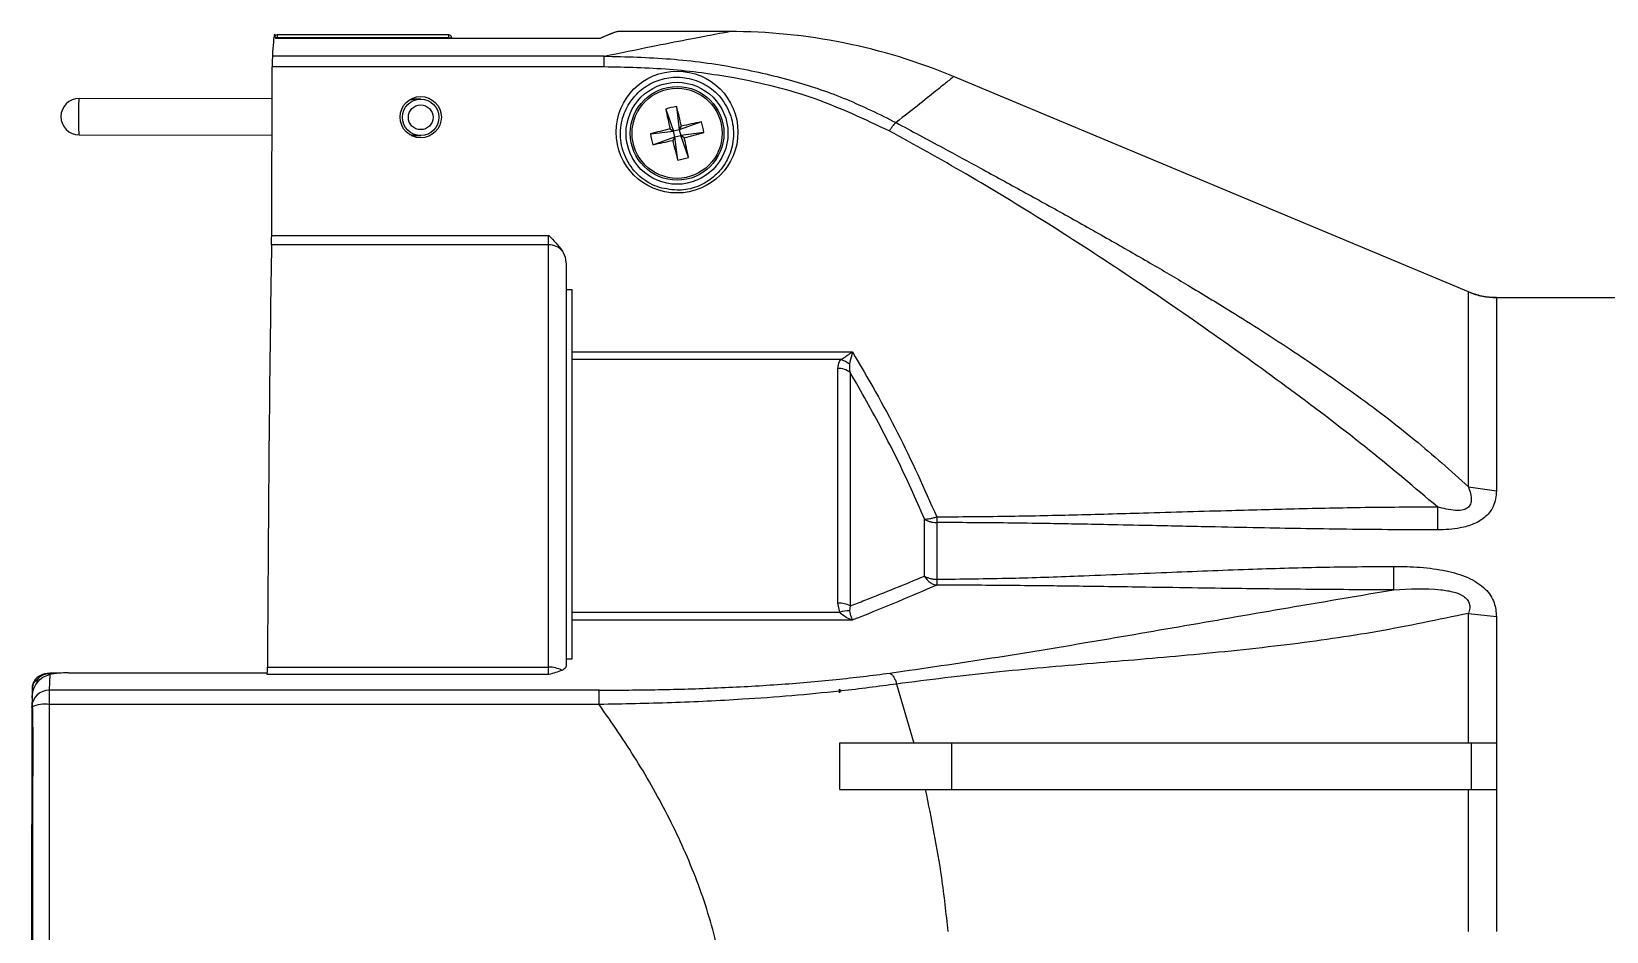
# Model space of a CAD drawing. Extents: x 12.3 to 108.7, y 1.1 to 80.4.
# Drawn here: x 63.91 to 69.33, y 33.1 to 36.19 of the extents above; entities that cross this region are included whole.
import ezdxf

# ---------------------------------------------------------------- set-up
doc = ezdxf.new("R2010")
doc.units = 0
doc.header["$MEASUREMENT"] = 0
doc.layers.add('OBJECT', color=7, linetype='CONTINUOUS')

msp = doc.modelspace()

# ---------------------------------------------------------------- linework, layer by layer
at = {"layer": 'OBJECT'}
for p, q in [((66.3127, 36.192), (65.9321, 36.192)), ((64.7578, 36.1705), (64.7521, 36.1705)), ((65.8687, 36.168), (64.7526, 36.168)), ((65.3481, 36.1805), (64.7578, 36.1805)), ((64.7578, 36.1805), (64.7578, 36.1705)), ((65.3481, 36.1705), (64.7578, 36.1705)), ((64.7578, 36.1705), (64.7578, 36.168)), ((65.3481, 36.1705), (65.3481, 36.1805)), ((65.3481, 36.1705), (65.3581, 36.1705)), ((65.3481, 36.168), (65.3481, 36.1705)), ((65.3581, 36.1705), (65.3581, 36.168)), ((65.882, 36.1071), (64.7414, 36.1071)), ((65.882, 36.0702), (65.882, 36.1071)), ((64.7389, 35.4907), (64.741, 36.0702)), ((65.882, 36.0702), (64.741, 36.0702)), ((68.8552, 35.2964), (67.0846, 36.0371)), ((64.7406, 35.9605), (64.0766, 35.9617)), ((65.2516, 35.9595), (65.217, 35.9596)), ((66.0943, 35.9253), (66.1212, 35.8497)), ((66.1313, 35.9341), (66.1411, 35.8544)), ((66.2168, 35.8813), (66.1411, 35.8544)), ((66.1411, 35.8544), (66.1486, 35.8665)), ((64.0764, 35.8367), (64.7401, 35.8355)), ((65.2186, 35.8346), (65.2514, 35.8345)), ((66.0415, 35.8398), (66.1212, 35.8497)), ((66.0502, 35.8028), (66.1259, 35.8297)), ((66.109, 35.8572), (66.1212, 35.8497)), ((66.1259, 35.8297), (66.1184, 35.8175)), ((66.1411, 35.8544), (66.1212, 35.8497)), ((66.1259, 35.8297), (66.1212, 35.8497)), ((66.1259, 35.8297), (66.1459, 35.8344)), ((66.1357, 35.75), (66.1259, 35.8297)), ((66.1411, 35.8544), (66.1459, 35.8344)), ((66.2256, 35.8443), (66.1459, 35.8344)), ((66.158, 35.8269), (66.1459, 35.8344)), ((66.1728, 35.7588), (66.1459, 35.8344)), ((64.7389, 35.4907), (65.6915, 35.4907)), ((65.6915, 35.4585), (65.6915, 35.4907)), ((65.6915, 35.4585), (64.7387, 35.4585)), ((65.6915, 34.0061), (65.6915, 35.4585)), ((65.7515, 35.3874), (65.7515, 34.0101)), ((65.7515, 35.305), (65.7711, 35.305)), ((65.7711, 35.305), (65.7711, 35.091)), ((68.9517, 35.277), (73.2105, 35.277)), ((65.7711, 35.091), (66.7364, 35.091)), ((65.7711, 35.091), (65.7711, 35.0639)), ((66.697, 35.0639), (65.7711, 35.0639)), ((65.7711, 35.0639), (65.7711, 34.1947)), ((66.6867, 34.2264), (66.6867, 35.0336)), ((66.7291, 35.0192), (66.7291, 34.2171)), ((68.8552, 34.6267), (68.9517, 34.6123)), ((66.9839, 34.3195), (66.9839, 34.5157)), ((67.0264, 34.5034), (67.0264, 34.3085)), ((65.7711, 34.1947), (66.6929, 34.1947)), ((65.7711, 34.1947), (65.7711, 34.1682)), ((66.6929, 34.1947), (66.6867, 34.2264)), ((66.7291, 34.2171), (66.7269, 34.1994)), ((68.8552, 34.191), (68.9517, 34.1798)), ((65.7711, 34.1682), (65.7711, 34.0341)), ((66.7364, 34.1682), (65.7711, 34.1682)), ((65.7711, 34.0341), (65.7515, 34.0341)), ((63.9755, 33.9808), (63.9738, 33.9268)), ((64.0119, 33.9855), (63.9756, 33.9855)), ((63.9756, 33.9832), (63.9756, 33.9855)), ((63.9901, 33.9832), (63.9756, 33.9832)), ((64.0398, 33.9865), (64.0708, 33.9865)), ((64.0708, 33.9865), (64.724, 33.9865)), ((65.6915, 33.9803), (64.7238, 33.9803)), ((64.7241, 34.0061), (65.6915, 34.0061)), ((65.6915, 33.9803), (65.6915, 34.0061)), ((63.9159, 33.9348), (63.9147, 33.8996)), ((63.9159, 33.9369), (63.9148, 33.9015)), ((63.9173, 33.7995), (63.9159, 33.9348)), ((63.9307, 33.9611), (63.9308, 33.9499)), ((65.8654, 33.9268), (63.9738, 33.9268)), ((63.9738, 33.9268), (63.9738, 33.8778)), ((65.8654, 33.8778), (65.8654, 33.9268)), ((66.6919, 33.9234), (66.6919, 33.9302)), ((66.6936, 33.9236), (66.6919, 33.9182)), ((66.6919, 33.9182), (66.6919, 33.9234)), ((66.8885, 33.9481), (66.9482, 33.745)), ((63.9148, 33.9015), (63.9138, 33.8708)), ((63.9138, 33.8689), (63.9138, 33.8708)), ((65.8654, 33.8778), (63.9738, 33.8778)), ((66.6926, 33.745), (66.6926, 33.585)), ((67.0779, 33.585), (67.0779, 33.745)), ((68.8659, 33.745), (67.0779, 33.745)), ((68.8659, 33.585), (68.8659, 33.745)), ((68.9526, 33.745), (68.8659, 33.745)), ((68.9526, 33.585), (68.9526, 33.745)), ((67.0779, 33.585), (68.8659, 33.585)), ((68.8659, 33.585), (68.9526, 33.585))]:
    msp.add_line(p, q, dxfattribs=at)
at = {"layer": 'OBJECT', "flags": 128}
msp.add_lwpolyline([(65.3581, 36.1705), (65.3579, 36.1724), (65.3577, 36.1735)], dxfattribs=at)
at = {"layer": 'OBJECT'}
for centre, radius in [((66.1331, 35.842), 0.1753), ((66.1335, 35.842), 0.161), ((66.1335, 35.842), 0.1549), ((65.2515, 35.897), 0.0625), ((65.2515, 35.897), 0.0425)]:
    msp.add_circle(centre, radius, dxfattribs=at)
for centre, radius, start, end in [((66.3127, 34.192), 2, 67.2993, 90), ((64.7578, 36.1705), 0.01, 90, 138.0074), ((65.3481, 36.1705), 0.01, 17.9456, 90), ((64.0765, 35.8992), 0.0625, 89.8948, 269.8948), ((66.2039, 35.5444), 0.3964, 100.5597, 106.0623), ((68.8094, 36.4774), 2.7707, 191.4939, 192.9361), ((63.4595, 35.2117), 2.7677, 13.6853, 15.1291), ((66.7685, 33.1679), 2.7689, 101.4931, 102.9363), ((65.8355, 35.7715), 0.3968, 10.5621, 16.0592), ((66.7639, 33.1678), 2.7679, 103.6853, 105.129), ((66.4315, 35.9125), 0.3967, 190.5619, 196.0594), ((65.4992, 38.5131), 2.7657, 281.4923, 282.9371), ((68.8105, 36.4731), 2.7708, 193.6861, 195.1283), ((65.5035, 38.5147), 2.7664, 283.6849, 285.1294), ((63.4644, 35.2081), 2.7638, 11.492, 12.9378), ((66.0631, 36.1398), 0.3965, 280.5603, 286.0609), ((65.6922, 35.3962), 0.0623, 41.8589, 90.6018), ((66.6759, 34.9909), 0.076, 48.501, 73.8476), ((66.6875, 34.9661), 0.0675, 51.9757, 90.7407), ((66.6885, 34.1342), 0.0923, 63.9177, 91.151), ((66.7215, 34.1143), 0.0854, 86.3733, 109.568), ((65.694, 33.9179), 0.0882, 60.5903, 91.5828), ((63.9726, 33.8679), 0.0589, 88.8548, 177.1826), ((63.9281, 33.9544), 0.00713, 68.5414, 153.9583), ((63.9588, 33.772), 0.1068, 81.9412, 114.9217)]:
    msp.add_arc(centre, radius, start, end, dxfattribs=at)
for centre, major_axis, ratio, start_param, end_param in [((52.0756, 28.192), (13.859, 7.9991), 0.008726, 0.017617, 0.092694), ((52.0756, 28.192), (13.859, 7.9991), 0.008726, 0.015117, 0.092694), ((64.7515, 28.192), (0, 8), 0.008727, 0.046327, 0.145808), ((64.7418, 28.192), (0, 8), 0.017455, 6.205608, 6.236858), ((65.3506, 28.192), (0, 7.99), 0.017455, 6.22385, 6.229342), ((64.7414, 36.0478), (0, 0.06), 0.008727, 0.145808, 1.188482), ((64.0765, 35.8992), (0.0001, 0.0625), 0.04, 0, 3.141593), ((65.2515, 35.897), (0.1225, -0.0002), 0.510204, 1.570796, 1.905027), ((65.2515, 35.897), (0.1225, -0.0002), 0.510204, 4.395712, 4.712389), ((64.7384, 35.5131), (0, 0.06), 0.008727, 3.56994, 4.330075), ((64.7527, 31.9336), (0, 3.875), 0.008727, 0.428347, 1.006477), ((63.9759, 33.9365), (0.06, -0.0008), 0.810155, 1.585982, 2.709335), ((63.9759, 33.9442), (0.05, -0.0006), 0.779289, 1.585825, 2.709178), ((64.0392, 33.9462), (0.125, 0.0002), 0.322451, 1.565539, 2.105527), ((64.7237, 34.0382), (0, 0.06), 0.008727, 3.40879, 4.148069), ((63.9823, 32.692), (0, 7.94), 0.008727, 1.422025, 1.719567), ((64.0423, 32.692), (0, 8), 0.008661, 1.422025, 1.719567), ((63.943, 32.692), (0, 3.15), 0.008727, 1.211529, 1.930063)]:
    msp.add_ellipse(centre, major_axis=major_axis, ratio=ratio, start_param=start_param, end_param=end_param, dxfattribs=at)
for centre, major_axis in [((66.1331, 35.8462), (0, 0.2095)), ((65.2515, 35.8975), (0, 0.071))]:
    msp.add_ellipse(centre, major_axis=major_axis, ratio=0.999975, dxfattribs=at)
for points, knots in [([(65.882, 36.1071), (65.9381, 36.1187), (66.0441, 36.1405), (66.1713, 36.1653), (66.2547, 36.1812), (66.3003, 36.1897), (66.3123, 36.1919), (66.3127, 36.192), (66.3127, 36.192)], [0, 0, 0, 0, 0.240479, 0.45473, 0.672309, 0.824146, 0.978337, 1, 1, 1, 1]), ([(65.882, 36.1071), (65.9581, 36.1053), (66.1109, 36.1017), (66.3311, 36.0721), (66.5338, 36.0246), (66.7184, 35.9624), (66.8302, 35.9069), (66.8865, 35.879)], [0, 0, 0, 0, 0.218089, 0.438108, 0.636555, 0.817194, 1, 1, 1, 1]), ([(66.8633, 35.8499), (66.7794, 35.8896), (66.6091, 35.9701), (66.3509, 36.0325), (66.1069, 36.0654), (65.9572, 36.0686), (65.882, 36.0702)], [0, 0, 0, 0, 0.2762004, 0.5603855, 0.7791052, 1, 1, 1, 1]), ([(66.1331, 35.6461), (66.1431, 35.6466), (66.1734, 35.648), (66.2223, 35.6644), (66.2724, 35.7003), (66.3099, 35.7514), (66.3298, 35.8148), (66.3269, 35.8845), (66.2987, 35.9507), (66.2486, 36.0023), (66.1858, 36.0317), (66.1207, 36.038), (66.06, 36.0242), (66.0072, 35.993), (65.9657, 35.9461), (65.94, 35.8859), (65.9357, 35.8172), (65.9566, 35.7487), (66.0011, 35.6922), (66.0627, 35.6536), (66.1097, 35.6486), (66.1331, 35.6461)], [0, 0, 0, 0, 0.023683, 0.07154, 0.119921, 0.171513, 0.227315, 0.286824, 0.3477, 0.406484, 0.460657, 0.510313, 0.55767, 0.605465, 0.655963, 0.710521, 0.769123, 0.829941, 0.889672, 0.945294, 1, 1, 1, 1]), ([(67.0846, 36.0371), (67.0845, 36.0371), (67.0841, 36.0367), (67.0727, 36.0273), (67.0332, 35.995), (66.9727, 35.9462), (66.9153, 35.9015), (66.8865, 35.879)], [0, 0, 0, 0, 0.03531, 0.279992, 0.527063, 0.762577, 1, 1, 1, 1]), ([(66.8865, 35.879), (66.8849, 35.8778), (66.8819, 35.8753), (66.8762, 35.8687), (66.8699, 35.8603), (66.8655, 35.8534), (66.8633, 35.8499)], [0, 0, 0, 0, 0.250001, 0.500003, 0.749999, 1, 1, 1, 1]), ([(66.8865, 35.879), (66.9403, 35.85), (67.0372, 35.7979), (67.1833, 35.7188), (67.3235, 35.6422), (67.4713, 35.5605), (67.617, 35.4786), (67.7577, 35.3979), (67.8968, 35.3161), (68.0624, 35.2156), (68.254, 35.0935), (68.4662, 34.9469), (68.6686, 34.794), (68.7944, 34.6812), (68.8552, 34.6267)], [0, 0, 0, 0, 0.078151, 0.140606, 0.211738, 0.281669, 0.355615, 0.424485, 0.488316, 0.561233, 0.671868, 0.7791, 0.893074, 1, 1, 1, 1]), ([(68.7485, 34.5576), (68.6714, 34.6228), (68.5074, 34.7616), (68.2494, 34.9568), (67.9747, 35.1551), (67.6948, 35.3473), (67.4102, 35.5321), (67.1342, 35.7007), (66.9514, 35.8014), (66.8633, 35.8499)], [0, 0, 0, 0, 0.133297, 0.283597, 0.42518, 0.577962, 0.728419, 0.869046, 1, 1, 1, 1]), ([(65.6915, 35.4907), (65.6916, 35.4907), (65.709, 35.4745), (65.7238, 35.4561), (65.7386, 35.4378)], [0, 0, 0, 0, 0.004152, 1, 1, 1, 1]), ([(65.7386, 35.4378), (65.7397, 35.4358), (65.7464, 35.4237), (65.7509, 35.4063), (65.7514, 35.3912), (65.7515, 35.3874)], [0, 0, 0, 0, 0.126885, 0.783074, 1, 1, 1, 1]), ([(68.8552, 34.6267), (68.8552, 34.6949), (68.8552, 34.8315), (68.8552, 34.9965), (68.8552, 35.1295), (68.8552, 35.2248), (68.8552, 35.2852), (68.8552, 35.2927), (68.8552, 35.2964)], [0, 0, 0, 0, 0.166667, 0.333333, 0.5, 0.666667, 0.833333, 1, 1, 1, 1]), ([(68.8552, 35.2964), (68.8631, 35.2934), (68.8787, 35.2874), (68.9108, 35.2793), (68.9355, 35.2779), (68.9517, 35.277)], [0, 0, 0, 0, 0.2541805, 0.5083597, 1, 1, 1, 1]), ([(68.9517, 35.277), (68.9433, 35.2772), (68.9266, 35.2777), (68.8938, 35.2826), (68.8705, 35.2909), (68.8552, 35.2963)], [0, 0, 0, 0, 0.2541765, 0.5083552, 1, 1, 1, 1]), ([(68.9517, 35.277), (68.9517, 35.2733), (68.9517, 35.2659), (68.9517, 35.2059), (68.9517, 35.1114), (68.9517, 34.9794), (68.9517, 34.8155), (68.9517, 34.68), (68.9517, 34.6123)], [0, 0, 0, 0, 0.166667, 0.333333, 0.5, 0.666667, 0.833333, 1, 1, 1, 1]), ([(66.6867, 35.0336), (66.6873, 35.0415), (66.6882, 35.0521), (66.6953, 35.0615), (66.697, 35.0639)], [0, 0, 0, 0, 0.748688, 1, 1, 1, 1]), ([(66.697, 35.0639), (66.7071, 35.0703), (66.7199, 35.0783), (66.7334, 35.0887), (66.7363, 35.0909), (66.7364, 35.091)], [0, 0, 0, 0, 0.783726, 0.991465, 1, 1, 1, 1]), ([(66.7364, 35.091), (66.7363, 35.0909), (66.7356, 35.0874), (66.7321, 35.0716), (66.7288, 35.0583), (66.7262, 35.0478)], [0, 0, 0, 0, 0.008525, 0.21932, 1, 1, 1, 1]), ([(66.7364, 35.091), (66.7899, 34.9989), (66.8972, 34.8143), (66.9832, 34.6203), (67.0264, 34.5231)], [0, 0, 0, 0, 0.498887, 1, 1, 1, 1]), ([(66.7262, 35.0478), (66.7259, 35.0412), (66.7255, 35.0317), (66.7283, 35.0221), (66.7291, 35.0192)], [0, 0, 0, 0, 0.702228, 1, 1, 1, 1]), ([(66.9839, 34.5157), (66.969, 34.5503), (66.9245, 34.6536), (66.8411, 34.8224), (66.7665, 34.9536), (66.7291, 35.0192)], [0, 0, 0, 0, 0.2004766, 0.5997392, 1, 1, 1, 1]), ([(68.8552, 34.6267), (68.8607, 34.6109), (68.8682, 34.5896), (68.8624, 34.5656), (68.8558, 34.5567), (68.8495, 34.5516), (68.8417, 34.5479), (68.8288, 34.5446), (68.7967, 34.5441), (68.7689, 34.5519), (68.7485, 34.5576)], [0, 0, 0, 0, 0.301966, 0.408336, 0.454657, 0.498954, 0.543233, 0.590045, 0.698053, 1, 1, 1, 1]), ([(68.9517, 34.6123), (68.9499, 34.5941), (68.947, 34.5636), (68.9177, 34.523), (68.8766, 34.4973), (68.8183, 34.4806), (68.775, 34.4791), (68.7485, 34.4781)], [0, 0, 0, 0, 0.250736, 0.419731, 0.595502, 0.752289, 1, 1, 1, 1]), ([(66.9839, 34.5157), (66.9867, 34.5156), (66.9924, 34.5153), (67.0029, 34.5166), (67.0143, 34.5191), (67.0223, 34.5217), (67.0264, 34.5231)], [0, 0, 0, 0, 0.250002, 0.499998, 0.750004, 1, 1, 1, 1]), ([(66.9839, 34.5157), (66.9869, 34.5138), (66.9927, 34.5102), (67.0033, 34.5064), (67.0146, 34.5038), (67.0224, 34.5035), (67.0264, 34.5034)], [0, 0, 0, 0, 0.2499993, 0.5000036, 0.7500065, 1, 1, 1, 1]), ([(67.0264, 34.5231), (67.1063, 34.5236), (67.2628, 34.5246), (67.4997, 34.5298), (67.7581, 34.537), (68.0168, 34.5447), (68.2759, 34.5517), (68.5116, 34.5565), (68.6705, 34.5572), (68.7485, 34.5576)], [0, 0, 0, 0, 0.139168, 0.272574, 0.412781, 0.589397, 0.723309, 0.864197, 1, 1, 1, 1]), ([(67.0264, 34.5231), (67.0264, 34.5231), (67.0264, 34.5203), (67.0264, 34.5155), (67.0264, 34.5089), (67.0264, 34.5052), (67.0264, 34.5034), (67.0264, 34.5034)], [0, 0, 0, 0, 0.0001, 0.376424, 0.685258, 0.999899, 1, 1, 1, 1]), ([(68.7485, 34.5576), (68.7485, 34.5431), (68.7485, 34.5142), (68.7485, 34.4902), (68.7485, 34.4781)], [0, 0, 0, 0, 0.5000001, 1, 1, 1, 1]), ([(68.7485, 34.4781), (68.6985, 34.4782), (68.5944, 34.4785), (68.4376, 34.4801), (68.2835, 34.4823), (68.1255, 34.4852), (67.9516, 34.4888), (67.7777, 34.4926), (67.6245, 34.4958), (67.5072, 34.4981), (67.3928, 34.5001), (67.2737, 34.5017), (67.1477, 34.503), (67.066, 34.5032), (67.0264, 34.5034)], [0, 0, 0, 0, 0.08707, 0.181246, 0.273162, 0.355439, 0.456515, 0.576187, 0.658494, 0.723421, 0.780529, 0.857752, 0.930908, 1, 1, 1, 1]), ([(67.0264, 34.3085), (67.1118, 34.3094), (67.2742, 34.3111), (67.5378, 34.3204), (67.8098, 34.3317), (68.0874, 34.3428), (68.3479, 34.3509), (68.5146, 34.352), (68.5987, 34.3527)], [0, 0, 0, 0, 0.1629018, 0.309601, 0.5031265, 0.6821759, 0.8396388, 1, 1, 1, 1]), ([(68.5987, 34.3527), (68.629, 34.3522), (68.6896, 34.3512), (68.7759, 34.3396), (68.8543, 34.3171), (68.9143, 34.2798), (68.9473, 34.2303), (68.9503, 34.196), (68.9517, 34.1798)], [0, 0, 0, 0, 0.195398, 0.390244, 0.561517, 0.730064, 0.872145, 1, 1, 1, 1]), ([(68.5987, 34.2721), (68.5987, 34.2808), (68.5987, 34.298), (68.5987, 34.3344), (68.5987, 34.3527)], [0, 0, 0, 0, 0.5000003, 1, 1, 1, 1]), ([(66.7291, 34.2171), (66.7457, 34.2234), (66.8341, 34.2569), (66.9168, 34.2914), (66.9839, 34.3194)], [0, 0, 0, 0, 0.187713, 1, 1, 1, 1]), ([(66.9839, 34.3195), (66.9869, 34.3178), (66.9927, 34.3146), (67.0033, 34.3112), (67.0146, 34.3089), (67.0224, 34.3086), (67.0264, 34.3085)], [0, 0, 0, 0, 0.250001, 0.500004, 0.750007, 1, 1, 1, 1]), ([(66.9839, 34.3194), (66.9865, 34.3154), (66.9917, 34.3073), (67.0022, 34.298), (67.0139, 34.291), (67.0222, 34.289), (67.0263, 34.2881)], [0, 0, 0, 0, 0.250002, 0.500004, 0.750005, 1, 1, 1, 1]), ([(67.0264, 34.3085), (67.0264, 34.3085), (67.0264, 34.3059), (67.0264, 34.3), (67.0264, 34.2926), (67.0263, 34.2894), (67.0263, 34.2881), (67.0263, 34.2881)], [0, 0, 0, 0, 0.000064, 0.264347, 0.64493, 0.999935, 1, 1, 1, 1]), ([(67.0263, 34.2881), (66.9377, 34.25), (66.8436, 34.2096), (66.7422, 34.1704), (66.7364, 34.1682)], [0, 0, 0, 0, 0.9421109, 1, 1, 1, 1]), ([(66.8654, 33.9857), (66.9829, 34.0027), (67.2163, 34.0365), (67.559, 34.0935), (67.9044, 34.1531), (68.2514, 34.2136), (68.4847, 34.2529), (68.5987, 34.2721)], [0, 0, 0, 0, 0.19647, 0.390239, 0.594002, 0.801616, 1, 1, 1, 1]), ([(68.5987, 34.2721), (68.5532, 34.2722), (68.4584, 34.2723), (68.3155, 34.2734), (68.1762, 34.2748), (68.0331, 34.2767), (67.8759, 34.2789), (67.7176, 34.2813), (67.5771, 34.2833), (67.4687, 34.2848), (67.3632, 34.286), (67.2544, 34.287), (67.1389, 34.2878), (67.0633, 34.288), (67.0263, 34.2881)], [0, 0, 0, 0, 0.086632, 0.180718, 0.272548, 0.35237, 0.453915, 0.572653, 0.65465, 0.722022, 0.779666, 0.856018, 0.929459, 1, 1, 1, 1]), ([(68.5987, 34.2721), (68.6524, 34.2753), (68.7214, 34.2793), (68.8031, 34.2663), (68.8352, 34.2538), (68.8522, 34.2388), (68.8595, 34.2243), (68.8607, 34.2078), (68.8571, 34.1969), (68.8552, 34.191)], [0, 0, 0, 0, 0.498953, 0.641288, 0.749043, 0.806188, 0.86294, 0.925881, 1, 1, 1, 1]), ([(66.7364, 34.1682), (66.7363, 34.1682), (66.7289, 34.1701), (66.7135, 34.1759), (66.7, 34.1883), (66.6929, 34.1947)], [0, 0, 0, 0, 0.0073182, 0.4853527, 1, 1, 1, 1]), ([(66.7269, 34.1994), (66.7285, 34.1922), (66.7314, 34.1784), (66.7348, 34.1709), (66.7363, 34.1682), (66.7364, 34.1682)], [0, 0, 0, 0, 0.516117, 0.992687, 1, 1, 1, 1]), ([(68.8552, 34.191), (68.7521, 34.1692), (68.5488, 34.1264), (68.2241, 34.08), (67.8964, 34.0464), (67.5587, 34.0183), (67.2242, 33.9904), (66.9994, 33.9621), (66.8885, 33.9481)], [0, 0, 0, 0, 0.166316, 0.327724, 0.500562, 0.66248, 0.833467, 1, 1, 1, 1]), ([(68.8552, 33.745), (68.8552, 33.8225), (68.8552, 33.9773), (68.8552, 34.1198), (68.8552, 34.191)], [0, 0, 0, 0, 0.5, 1, 1, 1, 1]), ([(68.9517, 34.1798), (68.9517, 34.1103), (68.9517, 33.9714), (68.9517, 33.8205), (68.9517, 33.745)], [0, 0, 0, 0, 0.5000001, 1, 1, 1, 1]), ([(63.9147, 33.8996), (63.9147, 33.8997), (63.9148, 33.9084), (63.9176, 33.9274), (63.9302, 33.9528), (63.9507, 33.9729), (63.9674, 33.9782), (63.9755, 33.9808)], [0, 0, 0, 0, 0.0039472, 0.2373703, 0.5154149, 0.7645126, 1, 1, 1, 1]), ([(65.7373, 33.9948), (65.7229, 33.9898), (65.7084, 33.9848), (65.6916, 33.9804), (65.6915, 33.9803)], [0, 0, 0, 0, 0.995692, 1, 1, 1, 1]), ([(65.7515, 34.0101), (65.7504, 34.0062), (65.7489, 34.0008), (65.7398, 33.9961), (65.7373, 33.9948)], [0, 0, 0, 0, 0.726491, 1, 1, 1, 1]), ([(65.8654, 33.9268), (65.9335, 33.9272), (66.0699, 33.9279), (66.2755, 33.9343), (66.48, 33.9456), (66.6796, 33.9622), (66.8042, 33.978), (66.8654, 33.9857)], [0, 0, 0, 0, 0.197688, 0.395318, 0.599422, 0.803453, 1, 1, 1, 1]), ([(66.8654, 33.9857), (66.8677, 33.9842), (66.8722, 33.9812), (66.8786, 33.9726), (66.8844, 33.9616), (66.8871, 33.9526), (66.8885, 33.9481)], [0, 0, 0, 0, 0.250003, 0.500001, 0.75, 1, 1, 1, 1]), ([(63.9159, 33.9348), (63.9159, 33.9349), (63.9158, 33.9398), (63.917, 33.9482), (63.9203, 33.9548), (63.9217, 33.9576)], [0, 0, 0, 0, 0.012368, 0.588445, 1, 1, 1, 1]), ([(63.9307, 33.9611), (63.9288, 33.9598), (63.9253, 33.9576), (63.9203, 33.9515), (63.9167, 33.944), (63.9159, 33.9378), (63.9159, 33.9349), (63.9159, 33.9348)], [0, 0, 0, 0, 0.231117, 0.426742, 0.740919, 0.989133, 1, 1, 1, 1]), ([(66.6919, 33.9234), (66.6375, 33.918), (66.5283, 33.907), (66.3352, 33.8933), (66.1138, 33.8825), (65.9484, 33.8794), (65.8654, 33.8778)], [0, 0, 0, 0, 0.205314, 0.412143, 0.70462, 1, 1, 1, 1]), ([(66.6919, 33.9302), (66.6924, 33.9295), (66.6934, 33.9283), (66.694, 33.9261), (66.6939, 33.9245), (66.6937, 33.9238), (66.6936, 33.9236)], [0, 0, 0, 0, 0.324563, 0.651752, 0.939508, 1, 1, 1, 1]), ([(66.8885, 33.9481), (66.8259, 33.9397), (66.7617, 33.931), (66.6952, 33.9238), (66.6936, 33.9236)], [0, 0, 0, 0, 0.976242, 1, 1, 1, 1]), ([(65.8654, 31.5063), (65.9271, 31.5969), (66.0397, 31.7624), (66.171, 32.0232), (66.2548, 32.2552), (66.3001, 32.4705), (66.3168, 32.6636), (66.3075, 32.8573), (66.2719, 33.0618), (66.2058, 33.2728), (66.1104, 33.4856), (65.9965, 33.688), (65.9091, 33.8145), (65.8654, 33.8778)], [0, 0, 0, 0, 0.128108, 0.233833, 0.339418, 0.414185, 0.488923, 0.563852, 0.638803, 0.729469, 0.820219, 0.910089, 1, 1, 1, 1]), ([(67.0779, 33.745), (67.0156, 33.745), (66.8905, 33.745), (66.7588, 33.745), (66.6926, 33.745)], [0, 0, 0, 0, 0.497249, 1, 1, 1, 1]), ([(66.6926, 33.585), (66.7581, 33.585), (66.8896, 33.585), (67.0149, 33.585), (67.0779, 33.585)], [0, 0, 0, 0, 0.497315, 1, 1, 1, 1]), ([(66.9871, 33.585), (67.0074, 33.4847), (67.04, 33.3237), (67.058, 33.1591), (67.0648, 33.097)], [0, 0, 0, 0, 0.62291, 1, 1, 1, 1]), ([(68.8552, 33.097), (68.8552, 33.1613), (68.8552, 33.2899), (68.8552, 33.4523), (68.8552, 33.5495), (68.8552, 33.585)], [0, 0, 0, 0, 0.388159, 0.776318, 1, 1, 1, 1]), ([(68.9517, 33.585), (68.9517, 33.5476), (68.9517, 33.4494), (68.9517, 33.2869), (68.9517, 33.1603), (68.9517, 33.097)], [0, 0, 0, 0, 0.235901, 0.617951, 1, 1, 1, 1])]:
    msp.add_open_spline(points, degree=3, knots=knots, dxfattribs=at)

doc.saveas('drawing.dxf')
